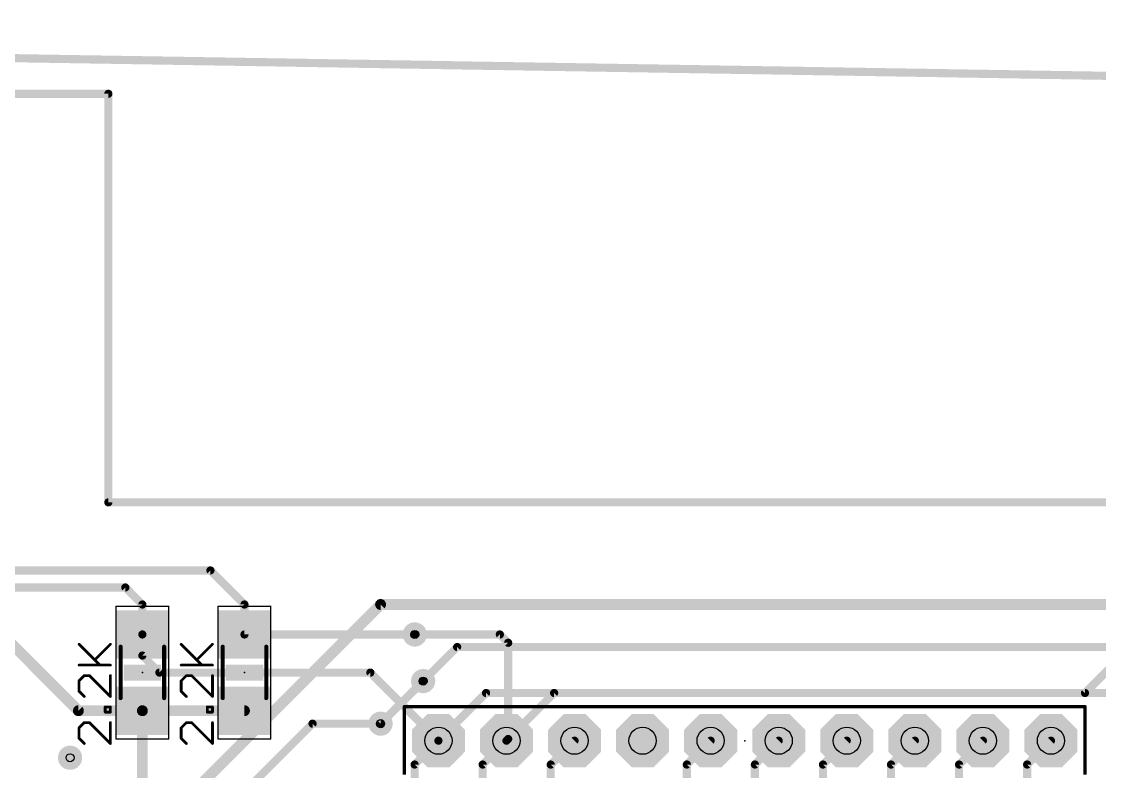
# Model space of a CAD drawing. Extents: x -1 to 156, y 2 to 108.
# Drawn here: x 74.23 to 114.46, y 80.13 to 108.1 of the extents above; entities that cross this region are included whole.
import ezdxf

# ---------------------------------------------------------------- set-up
doc = ezdxf.new("R2010")
doc.units = 0
for name, color, linetype in [('1', 22, 'CONTINUOUS'), ('16', 175, 'CONTINUOUS'), ('17', 82, 'CONTINUOUS'), ('18', 82, 'CONTINUOUS'), ('20', 7, 'CONTINUOUS'), ('21', 253, 'CONTINUOUS'), ('23', 7, 'CONTINUOUS'), ('27', 253, 'CONTINUOUS'), ('29', 253, 'CONTINUOUS'), ('30', 253, 'CONTINUOUS'), ('31', 253, 'CONTINUOUS'), ('35', 253, 'CONTINUOUS'), ('39', 22, 'CONTINUOUS'), ('44', 253, 'CONTINUOUS'), ('51', 253, 'CONTINUOUS')]:
    doc.layers.add(name, color=color, linetype=linetype)

# ---------------------------------------------------------------- blocks, each defined once
blk = doc.blocks.new('RECT')
blk.add_solid([(-0.5, -0.5), (0.5, -0.5), (-0.5, 0.5), (0.5, 0.5)])
blk = doc.blocks.new('OCTAGONP')
at = {"const_width": 0.5}
blk.add_lwpolyline([(-0.25, -0.1036), (-0.25, 0.1036), (-0.1036, 0.25), (0.1036, 0.25), (0.25, 0.1036), (0.25, -0.1036), (0.1036, -0.25), (-0.1036, -0.25), (-0.25, -0.1036), (-0.25, 0.1036)], dxfattribs=at)
blk = doc.blocks.new('ROUNDV')
at = {"const_width": 0.5}
blk.add_lwpolyline([(0, -0.25, 1), (0, 0.25, 1), (0, -0.25)], format="xyb", dxfattribs=at)

msp = doc.modelspace()

# ---------------------------------------------------------------- linework, layer by layer
at = {"layer": '1'}
for points, const_width in [([(-1.27, 107.95), (156.21, 105.41)], 0.3048), ([(71.12, 87.63), (81.28, 87.63)], 0.3048), ([(81.28, 87.63), (82.55, 86.36)], 0.3048), ([(69.215, 86.995), (78.105, 86.995)], 0.3048), ([(78.105, 86.995), (78.74, 86.36)], 0.3048), ([(76.352, 82.398), (72.39, 86.36)], 0.4064), ([(78.74, 86.36), (78.74, 85.242)], 0.3048), ([(82.55, 86.36), (82.55, 85.242)], 0.3048), ([(78.74, 85.242), (78.74, 84.455)], 0.3048), ([(82.55, 85.242), (88.9068, 85.242)], 0.3048), ([(90.4875, 84.7725), (89.2175, 83.5025)], 0.3048), ([(134.62, 84.7725), (90.4875, 84.7725)], 0.3048), ([(78.74, 84.455), (79.375, 83.82)], 0.3048), ([(79.375, 83.82), (87.249, 83.82)], 0.3048), ([(87.249, 83.82), (89.789, 81.28)], 0.3048), ([(89.789, 81.28), (91.567, 83.058)], 0.3048), ([(91.567, 83.058), (126.111, 83.058)], 0.3048), ([(78.74, 82.398), (76.352, 82.398)], 0.4064), ([(78.74, 82.398), (82.55, 82.398)], 0.4064), ([(78.74, 82.398), (78.74, 77.47)], 0.4064), ([(85.09, 81.915), (80.3275, 77.1525)], 0.3048), ([(87.63, 81.915), (85.09, 81.915)], 0.3048), ([(89.789, 81.28), (88.9, 80.391)], 0.3048), ([(92.329, 81.28), (91.44, 80.391)], 0.3048), ([(94.869, 81.28), (93.98, 80.391)], 0.3048), ([(99.06, 80.391), (99.949, 81.28)], 0.3048), ([(101.6, 80.391), (102.489, 81.28)], 0.3048), ([(104.14, 80.391), (105.029, 81.28)], 0.3048), ([(106.68, 80.391), (107.569, 81.28)], 0.3048), ([(109.22, 80.391), (110.109, 81.28)], 0.3048), ([(111.76, 80.391), (112.649, 81.28)], 0.3048), ([(88.9, 80.391), (88.9, 78.74)], 0.3048), ([(91.44, 80.391), (91.44, 78.74)], 0.3048), ([(93.98, 80.391), (93.98, 78.74)], 0.3048), ([(99.06, 78.74), (99.06, 80.391)], 0.3048), ([(101.6, 78.74), (101.6, 80.391)], 0.3048), ([(104.14, 78.74), (104.14, 80.391)], 0.3048), ([(106.68, 78.74), (106.68, 80.391)], 0.3048), ([(109.22, 78.74), (109.22, 80.391)], 0.3048), ([(111.76, 78.74), (111.76, 80.391)], 0.3048)]:
    msp.add_lwpolyline(points, dxfattribs=dict(at, const_width=const_width))
for points, const_width in [([(81.3339, 87.6839, 1), (81.2261, 87.5761)], 0.1524), ([(81.28, 87.5538, 1), (81.28, 87.7062)], 0.1524), ([(78.1589, 87.0489, 1), (78.0511, 86.9411)], 0.1524), ([(78.105, 86.9188, 1), (78.105, 87.0712)], 0.1524), ([(78.8162, 86.36, 1), (78.6638, 86.36)], 0.1524), ([(78.6861, 86.3061, 1), (78.7939, 86.4139)], 0.1524), ([(82.6262, 86.36, 1), (82.4738, 86.36)], 0.1524), ([(82.4961, 86.3061, 1), (82.6039, 86.4139)], 0.1524), ([(78.8162, 85.242, 1), (78.6638, 85.242)], 0.1524), ([(78.6638, 85.242, 1), (78.8162, 85.242)], 0.1524), ([(82.55, 85.3182, 1), (82.55, 85.1658)], 0.1524), ([(82.4738, 85.242, 1), (82.6262, 85.242)], 0.1524), ([(88.9068, 85.1658, 1), (88.9068, 85.3182)], 0.1524), ([(90.4875, 84.8487, 1), (90.4875, 84.6963)], 0.1524), ([(90.5414, 84.7186, 1), (90.4336, 84.8264)], 0.1524), ([(78.7939, 84.5089, 1), (78.6861, 84.4011)], 0.1524), ([(78.6638, 84.455, 1), (78.8162, 84.455)], 0.1524), ([(79.375, 83.8962, 1), (79.375, 83.7438)], 0.1524), ([(79.3211, 83.7661, 1), (79.4289, 83.8739)], 0.1524), ([(87.3029, 83.8739, 1), (87.1951, 83.7661)], 0.1524), ([(87.249, 83.7438, 1), (87.249, 83.8962)], 0.1524), ([(89.1636, 83.5564, 1), (89.2714, 83.4486)], 0.1524), ([(91.567, 83.1342, 1), (91.567, 82.9818)], 0.1524), ([(91.6209, 83.0041, 1), (91.5131, 83.1119)], 0.1524), ([(76.352, 82.4996, 1), (76.352, 82.2964)], 0.2032), ([(76.2802, 82.3262, 1), (76.4238, 82.4698)], 0.2032), ([(78.74, 82.4996, 1), (78.74, 82.2964)], 0.2032), ([(78.8416, 82.398, 1), (78.6384, 82.398)], 0.2032), ([(78.74, 82.2964, 1), (78.74, 82.4996)], 0.2032), ([(82.55, 82.2964, 1), (82.55, 82.4996)], 0.2032), ([(85.09, 81.9912, 1), (85.09, 81.8388)], 0.1524), ([(85.1439, 81.8611, 1), (85.0361, 81.9689)], 0.1524), ([(87.63, 81.8388, 1), (87.63, 81.9912)], 0.1524), ([(89.7351, 81.3339, 1), (89.8429, 81.2261)], 0.1524), ([(89.8429, 81.2261, 1), (89.7351, 81.3339)], 0.1524), ([(89.7351, 81.2261, 1), (89.8429, 81.3339)], 0.1524), ([(92.3829, 81.2261, 1), (92.2751, 81.3339)], 0.1524), ([(94.9229, 81.2261, 1), (94.8151, 81.3339)], 0.1524), ([(100.0029, 81.2261, 1), (99.8951, 81.3339)], 0.1524), ([(102.5429, 81.2261, 1), (102.4351, 81.3339)], 0.1524), ([(105.0829, 81.2261, 1), (104.9751, 81.3339)], 0.1524), ([(107.6229, 81.2261, 1), (107.5151, 81.3339)], 0.1524), ([(110.1629, 81.2261, 1), (110.0551, 81.3339)], 0.1524), ([(112.7029, 81.2261, 1), (112.5951, 81.3339)], 0.1524), ([(88.9762, 80.391, 1), (88.8238, 80.391)], 0.1524), ([(88.8461, 80.4449, 1), (88.9539, 80.3371)], 0.1524), ([(91.5162, 80.391, 1), (91.3638, 80.391)], 0.1524), ([(91.3861, 80.4449, 1), (91.4939, 80.3371)], 0.1524), ([(94.0562, 80.391, 1), (93.9038, 80.391)], 0.1524), ([(93.9261, 80.4449, 1), (94.0339, 80.3371)], 0.1524), ([(99.1362, 80.391, 1), (98.9838, 80.391)], 0.1524), ([(99.0061, 80.4449, 1), (99.1139, 80.3371)], 0.1524), ([(101.6762, 80.391, 1), (101.5238, 80.391)], 0.1524), ([(101.5461, 80.4449, 1), (101.6539, 80.3371)], 0.1524), ([(104.2162, 80.391, 1), (104.0638, 80.391)], 0.1524), ([(104.0861, 80.4449, 1), (104.1939, 80.3371)], 0.1524), ([(106.7562, 80.391, 1), (106.6038, 80.391)], 0.1524), ([(106.6261, 80.4449, 1), (106.7339, 80.3371)], 0.1524), ([(109.2962, 80.391, 1), (109.1438, 80.391)], 0.1524), ([(109.1661, 80.4449, 1), (109.2739, 80.3371)], 0.1524), ([(111.8362, 80.391, 1), (111.6838, 80.391)], 0.1524), ([(111.7061, 80.4449, 1), (111.8139, 80.3371)], 0.1524)]:
    msp.add_lwpolyline(points, format="xyb", dxfattribs=dict(at, const_width=const_width))
at = {"layer": '16'}
for points, const_width in [([(35.56, 105.41), (77.47, 105.41)], 0.3048), ([(77.47, 105.41), (77.47, 90.17)], 0.3048), ([(77.47, 90.17), (142.24, 90.17)], 0.3048), ([(87.63, 86.36), (78.74, 77.47)], 0.4064), ([(135.89, 86.36), (87.63, 86.36)], 0.4064), ([(92.0817, 85.242), (88.9068, 85.242)], 0.3048), ([(92.3925, 84.9313), (92.0817, 85.242)], 0.3048), ([(92.3925, 81.3435), (92.3925, 84.9313)], 0.3048), ([(115.316, 84.455), (113.919, 83.058)], 0.3048), ([(89.2175, 83.5025), (87.63, 81.915)], 0.3048), ([(92.329, 81.28), (94.107, 83.058)], 0.3048), ([(94.107, 83.058), (113.919, 83.058)], 0.3048), ([(92.329, 81.28), (92.3925, 81.3435)], 0.3048)]:
    msp.add_lwpolyline(points, dxfattribs=dict(at, const_width=const_width))
for points, const_width in [([(77.5462, 105.41, 1), (77.3938, 105.41)], 0.1524), ([(77.47, 105.3338, 1), (77.47, 105.4862)], 0.1524), ([(77.47, 90.2462, 1), (77.47, 90.0938)], 0.1524), ([(77.3938, 90.17, 1), (77.5462, 90.17)], 0.1524), ([(87.63, 86.4616, 1), (87.63, 86.2584)], 0.2032), ([(87.7018, 86.2882, 1), (87.5582, 86.4318)], 0.2032), ([(88.9068, 85.3182, 1), (88.9068, 85.1658)], 0.1524), ([(92.1356, 85.2959, 1), (92.0279, 85.1881)], 0.1524), ([(92.0817, 85.1658, 1), (92.0817, 85.3182)], 0.1524), ([(92.4687, 84.9313, 1), (92.3163, 84.9313)], 0.1524), ([(92.3386, 84.8774, 1), (92.4464, 84.9851)], 0.1524), ([(89.2714, 83.4486, 1), (89.1636, 83.5564)], 0.1524), ([(94.107, 83.1342, 1), (94.107, 82.9818)], 0.1524), ([(94.1609, 83.0041, 1), (94.0531, 83.1119)], 0.1524), ([(113.8651, 83.1119, 1), (113.9729, 83.0041)], 0.1524), ([(113.919, 82.9818, 1), (113.919, 83.1342)], 0.1524), ([(87.5761, 81.9689, 1), (87.6839, 81.8611)], 0.1524), ([(92.2751, 81.3339, 1), (92.3829, 81.2261)], 0.1524), ([(92.2751, 81.3339, 1), (92.3829, 81.2261)], 0.1524), ([(92.3163, 81.3435, 1), (92.4687, 81.3435)], 0.1524), ([(92.4464, 81.2896, 1), (92.3386, 81.3974)], 0.1524)]:
    msp.add_lwpolyline(points, format="xyb", dxfattribs=dict(at, const_width=const_width))
at = {"layer": '20', "const_width": 0.3048}
for points in [[(77.47, 105.41), (35.56, 105.41)], [(77.47, 105.41), (77.47, 90.17)], [(142.24, 90.17), (77.47, 90.17)]]:
    msp.add_lwpolyline(points, dxfattribs=at)
at = {"layer": '20', "const_width": 0.1524}
for points in [[(77.5462, 105.41, 1), (77.3938, 105.41)], [(77.47, 105.3338, 1), (77.47, 105.4862)], [(77.47, 90.2462, 1), (77.47, 90.0938)], [(77.3938, 90.17, 1), (77.5462, 90.17)]]:
    msp.add_lwpolyline(points, format="xyb", dxfattribs=at)
at = {"layer": '21', "const_width": 0.127}
for points in [[(88.519, 80.01), (88.519, 82.55)], [(88.519, 82.55), (113.919, 82.55)], [(113.919, 82.55), (113.919, 80.01)]]:
    msp.add_lwpolyline(points, dxfattribs=at)
at = {"layer": '21', "const_width": 0.0635}
for points in [[(88.519, 82.5817, 1), (88.519, 82.5182)], [(88.5508, 82.55, 1), (88.4873, 82.55)], [(113.9508, 82.55, 1), (113.8873, 82.55)], [(113.919, 82.5182, 1), (113.919, 82.5817)]]:
    msp.add_lwpolyline(points, format="xyb", dxfattribs=at)
at = {"layer": '23'}
for p in [(78.74, 83.82), (82.55, 83.82), (101.219, 81.28)]:
    msp.add_point(p, dxfattribs=at)
at = {"layer": '27', "const_width": 0.0508}
for points in [[(76.3948, 84.896, 1), (76.3588, 84.86)], [(77.5642, 84.86, 1), (77.5282, 84.896)], [(80.2048, 84.896, 1), (80.1688, 84.86)], [(81.3742, 84.86, 1), (81.3382, 84.896)], [(76.3768, 84.1238, 1), (76.3768, 84.073)], [(76.9435, 84.3113, 1), (76.9795, 84.2753)], [(77.1384, 84.0804, 1), (77.1744, 84.1164)], [(77.5462, 84.073, 1), (77.5462, 84.1238)], [(80.1868, 84.1238, 1), (80.1868, 84.073)], [(80.7535, 84.3113, 1), (80.7895, 84.2753)], [(80.9484, 84.0804, 1), (80.9844, 84.1164)], [(81.3562, 84.073, 1), (81.3562, 84.1238)], [(76.5717, 83.734, 1), (76.5717, 83.6832)], [(76.5897, 83.6906, 1), (76.5537, 83.7266)], [(76.7846, 83.7266, 1), (76.7486, 83.6906)], [(76.7666, 83.6832, 1), (76.7666, 83.734)], [(77.5716, 83.7086, 1), (77.5208, 83.7086)], [(80.3817, 83.734, 1), (80.3817, 83.6832)], [(80.3997, 83.6906, 1), (80.3637, 83.7266)], [(80.5946, 83.7266, 1), (80.5586, 83.6906)], [(80.5766, 83.6832, 1), (80.5766, 83.734)], [(81.3816, 83.7086, 1), (81.3308, 83.7086)], [(76.3588, 83.5317, 1), (76.3948, 83.4957)], [(76.4022, 83.5137, 1), (76.3514, 83.5137)], [(80.1688, 83.5317, 1), (80.2048, 83.4957)], [(80.2122, 83.5137, 1), (80.1614, 83.5137)], [(76.3948, 83.1419, 1), (76.3588, 83.1059)], [(76.3514, 83.1239, 1), (76.4022, 83.1239)], [(76.5537, 82.911, 1), (76.5897, 82.947)], [(77.5208, 82.929, 1), (77.5716, 82.929)], [(77.5282, 82.911, 1), (77.5642, 82.947)], [(80.2048, 83.1419, 1), (80.1688, 83.1059)], [(80.1614, 83.1239, 1), (80.2122, 83.1239)], [(80.3637, 82.911, 1), (80.3997, 82.947)], [(81.3308, 82.929, 1), (81.3816, 82.929)], [(81.3382, 82.911, 1), (81.3742, 82.947)], [(77.3767, 82.5392, 1), (77.3259, 82.5392)], [(77.3513, 82.5646, 1), (77.3513, 82.5138)], [(77.5716, 82.5392, 1), (77.5208, 82.5392)], [(77.5462, 82.5138, 1), (77.5462, 82.5646)], [(81.1867, 82.5392, 1), (81.1359, 82.5392)], [(81.1613, 82.5646, 1), (81.1613, 82.5138)], [(81.3816, 82.5392, 1), (81.3308, 82.5392)], [(81.3562, 82.5138, 1), (81.3562, 82.5646)], [(77.3513, 82.3697, 1), (77.3513, 82.3189)], [(77.3259, 82.3443, 1), (77.3767, 82.3443)], [(77.5208, 82.3443, 1), (77.5716, 82.3443)], [(77.5462, 82.3189, 1), (77.5462, 82.3697)], [(81.1613, 82.3697, 1), (81.1613, 82.3189)], [(81.1359, 82.3443, 1), (81.1867, 82.3443)], [(81.3308, 82.3443, 1), (81.3816, 82.3443)], [(81.3562, 82.3189, 1), (81.3562, 82.3697)], [(76.3588, 81.7776, 1), (76.3948, 81.7416)], [(76.4022, 81.7596, 1), (76.3514, 81.7596)], [(76.5717, 81.9799, 1), (76.5717, 81.9291)], [(76.5897, 81.9365, 1), (76.5537, 81.9725)], [(76.7846, 81.9725, 1), (76.7486, 81.9365)], [(76.7666, 81.9291, 1), (76.7666, 81.9799)], [(77.5716, 81.9545, 1), (77.5208, 81.9545)], [(80.1688, 81.7776, 1), (80.2048, 81.7416)], [(80.2122, 81.7596, 1), (80.1614, 81.7596)], [(80.3817, 81.9799, 1), (80.3817, 81.9291)], [(80.3997, 81.9365, 1), (80.3637, 81.9725)], [(80.5946, 81.9725, 1), (80.5586, 81.9365)], [(80.5766, 81.9291, 1), (80.5766, 81.9799)], [(81.3816, 81.9545, 1), (81.3308, 81.9545)], [(76.3948, 81.3878, 1), (76.3588, 81.3518)], [(76.3514, 81.3698, 1), (76.4022, 81.3698)], [(80.2048, 81.3878, 1), (80.1688, 81.3518)], [(80.1614, 81.3698, 1), (80.2122, 81.3698)], [(76.5537, 81.1569, 1), (76.5897, 81.1929)], [(77.5208, 81.1749, 1), (77.5716, 81.1749)], [(77.5282, 81.1569, 1), (77.5642, 81.1929)], [(80.3637, 81.1569, 1), (80.3997, 81.1929)], [(81.3308, 81.1749, 1), (81.3816, 81.1749)], [(81.3382, 81.1569, 1), (81.3742, 81.1929)]]:
    msp.add_lwpolyline(points, format="xyb", dxfattribs=at)
at = {"layer": '27', "const_width": 0.1016}
for points in [[(77.1564, 84.0984), (76.3768, 84.878)], [(76.9615, 84.2933), (77.5462, 84.878)], [(80.9664, 84.0984), (80.1868, 84.878)], [(80.7715, 84.2933), (81.3562, 84.878)], [(76.3768, 84.0984), (77.5462, 84.0984)], [(80.1868, 84.0984), (81.3562, 84.0984)], [(76.5717, 83.7086), (76.3768, 83.5137)], [(76.7666, 83.7086), (76.5717, 83.7086)], [(77.5462, 82.929), (76.7666, 83.7086)], [(77.5462, 83.7086), (77.5462, 82.929)], [(80.3817, 83.7086), (80.1868, 83.5137)], [(80.5766, 83.7086), (80.3817, 83.7086)], [(81.3562, 82.929), (80.5766, 83.7086)], [(81.3562, 83.7086), (81.3562, 82.929)], [(76.3768, 83.5137), (76.3768, 83.1239)], [(80.1868, 83.5137), (80.1868, 83.1239)], [(76.3768, 83.1239), (76.5717, 82.929)], [(80.1868, 83.1239), (80.3817, 82.929)], [(77.3513, 82.3443), (77.3513, 82.5392)], [(77.3513, 82.5392), (77.5462, 82.5392)], [(77.5462, 82.5392), (77.5462, 82.3443)], [(81.1613, 82.3443), (81.1613, 82.5392)], [(81.1613, 82.5392), (81.3562, 82.5392)], [(81.3562, 82.5392), (81.3562, 82.3443)], [(77.5462, 82.3443), (77.3513, 82.3443)], [(81.3562, 82.3443), (81.1613, 82.3443)], [(76.5717, 81.9545), (76.3768, 81.7596)], [(76.3768, 81.7596), (76.3768, 81.3698)], [(76.7666, 81.9545), (76.5717, 81.9545)], [(77.5462, 81.1749), (76.7666, 81.9545)], [(77.5462, 81.9545), (77.5462, 81.1749)], [(80.3817, 81.9545), (80.1868, 81.7596)], [(80.1868, 81.7596), (80.1868, 81.3698)], [(80.5766, 81.9545), (80.3817, 81.9545)], [(81.3562, 81.1749), (80.5766, 81.9545)], [(81.3562, 81.9545), (81.3562, 81.1749)], [(76.3768, 81.3698), (76.5717, 81.1749)], [(80.1868, 81.3698), (80.3817, 81.1749)]]:
    msp.add_lwpolyline(points, dxfattribs=at)
at = {"layer": '39', "const_width": 0.0508}
for points in [[(77.757, 81.347), (77.757, 86.293)], [(77.757, 86.293), (79.723, 86.293)], [(79.723, 86.293), (79.723, 81.347)], [(81.567, 81.347), (81.567, 86.293)], [(81.567, 86.293), (83.533, 86.293)], [(83.533, 86.293), (83.533, 81.347)], [(79.723, 81.347), (77.757, 81.347)], [(83.533, 81.347), (81.567, 81.347)]]:
    msp.add_lwpolyline(points, dxfattribs=at)
at = {"layer": '39', "const_width": 0.0254}
for points in [[(77.7697, 86.293, 1), (77.7443, 86.293)], [(77.757, 86.3057, 1), (77.757, 86.2803)], [(79.7357, 86.293, 1), (79.7103, 86.293)], [(79.723, 86.2803, 1), (79.723, 86.3057)], [(81.5797, 86.293, 1), (81.5543, 86.293)], [(81.567, 86.3057, 1), (81.567, 86.2803)], [(83.5457, 86.293, 1), (83.5203, 86.293)], [(83.533, 86.2803, 1), (83.533, 86.3057)], [(77.757, 81.3597, 1), (77.757, 81.3343)], [(77.7443, 81.347, 1), (77.7697, 81.347)], [(79.7103, 81.347, 1), (79.7357, 81.347)], [(79.723, 81.3343, 1), (79.723, 81.3597)], [(81.567, 81.3597, 1), (81.567, 81.3343)], [(81.5543, 81.347, 1), (81.5797, 81.347)], [(83.5203, 81.347, 1), (83.5457, 81.347)], [(83.533, 81.3343, 1), (83.533, 81.3597)]]:
    msp.add_lwpolyline(points, format="xyb", dxfattribs=at)
at = {"layer": '44'}
for centre, radius in [((88.9068, 85.242), 0.15), ((89.2175, 83.5025), 0.15), ((87.63, 81.915), 0.15), ((89.789, 81.28), 0.508), ((92.329, 81.28), 0.508), ((94.869, 81.28), 0.508), ((97.409, 81.28), 0.508), ((99.949, 81.28), 0.508), ((102.489, 81.28), 0.508), ((105.029, 81.28), 0.508), ((107.569, 81.28), 0.508), ((110.109, 81.28), 0.508), ((112.649, 81.28), 0.508), ((76.0413, 80.645), 0.15)]:
    msp.add_circle(centre, radius, dxfattribs=at)
at = {"layer": '51', "const_width": 0.1524}
for points in [[(77.9272, 82.8675), (77.9272, 84.7852)], [(79.5528, 82.8675), (79.5528, 84.7852)], [(81.7372, 82.8675), (81.7372, 84.7852)], [(83.3628, 82.8675), (83.3628, 84.7852)]]:
    msp.add_lwpolyline(points, dxfattribs=at)
at = {"layer": '51', "const_width": 0.0762}
for points in [[(77.9653, 84.7852, 1), (77.8891, 84.7852)], [(79.5909, 84.7852, 1), (79.5147, 84.7852)], [(81.7753, 84.7852, 1), (81.6991, 84.7852)], [(83.4009, 84.7852, 1), (83.3247, 84.7852)], [(77.8891, 82.8675, 1), (77.9653, 82.8675)], [(79.5147, 82.8675, 1), (79.5909, 82.8675)], [(81.6991, 82.8675, 1), (81.7753, 82.8675)], [(83.3247, 82.8675, 1), (83.4009, 82.8675)]]:
    msp.add_lwpolyline(points, format="xyb", dxfattribs=at)

# ---------------------------------------------------------------- block references
at = {"layer": '1', "xscale": 1.6, "yscale": 1.803, "rotation": 270}
for p in [(78.74, 85.242), (82.55, 85.242), (78.74, 82.398), (82.55, 82.398)]:
    msp.add_blockref('RECT', p, dxfattribs=at)
at = {"layer": '17', "xscale": 1.778, "yscale": 1.778, "rotation": 270}
for p in [(89.789, 81.28), (89.789, 81.28), (92.329, 81.28), (92.329, 81.28), (94.869, 81.28), (94.869, 81.28), (97.409, 81.28), (97.409, 81.28), (99.949, 81.28), (99.949, 81.28), (102.489, 81.28), (102.489, 81.28), (105.029, 81.28), (105.029, 81.28), (107.569, 81.28), (107.569, 81.28), (110.109, 81.28), (110.109, 81.28), (112.649, 81.28), (112.649, 81.28)]:
    msp.add_blockref('OCTAGONP', p, dxfattribs=at)
at = {"layer": '18', "xscale": 0.7, "yscale": 0.7}
for p in [(88.9068, 85.242), (88.9068, 85.242), (89.2175, 83.5025), (89.2175, 83.5025), (87.63, 81.915), (87.63, 81.915), (76.0413, 80.645), (76.0413, 80.645)]:
    msp.add_blockref('ROUNDV', p, dxfattribs=at)
at = {"layer": '29', "rotation": 270}
for name, p, xscale, yscale in [('RECT', (78.74, 85.242), 1.8032, 2.0062), ('RECT', (82.55, 85.242), 1.8032, 2.0062), ('RECT', (78.74, 82.398), 1.8032, 2.0062), ('RECT', (82.55, 82.398), 1.8032, 2.0062), ('OCTAGONP', (89.789, 81.28), 1.9812, 1.9812), ('OCTAGONP', (92.329, 81.28), 1.9812, 1.9812), ('OCTAGONP', (94.869, 81.28), 1.9812, 1.9812), ('OCTAGONP', (97.409, 81.28), 1.9812, 1.9812), ('OCTAGONP', (99.949, 81.28), 1.9812, 1.9812), ('OCTAGONP', (102.489, 81.28), 1.9812, 1.9812), ('OCTAGONP', (105.029, 81.28), 1.9812, 1.9812), ('OCTAGONP', (107.569, 81.28), 1.9812, 1.9812), ('OCTAGONP', (110.109, 81.28), 1.9812, 1.9812), ('OCTAGONP', (112.649, 81.28), 1.9812, 1.9812)]:
    msp.add_blockref(name, p, dxfattribs=dict(at, xscale=xscale, yscale=yscale))
at = {"layer": '29', "xscale": 0.9032, "yscale": 0.9032}
for p in [(88.9068, 85.242), (89.2175, 83.5025), (87.63, 81.915), (76.0413, 80.645)]:
    msp.add_blockref('ROUNDV', p, dxfattribs=at)
at = {"layer": '30', "xscale": 0.9032, "yscale": 0.9032}
for p in [(88.9068, 85.242), (89.2175, 83.5025), (87.63, 81.915), (76.0413, 80.645)]:
    msp.add_blockref('ROUNDV', p, dxfattribs=at)
at = {"layer": '30', "xscale": 1.9812, "yscale": 1.9812, "rotation": 270}
for p in [(89.789, 81.28), (92.329, 81.28), (94.869, 81.28), (97.409, 81.28), (99.949, 81.28), (102.489, 81.28), (105.029, 81.28), (107.569, 81.28), (110.109, 81.28), (112.649, 81.28)]:
    msp.add_blockref('OCTAGONP', p, dxfattribs=at)
at = {"layer": '31', "xscale": 1.5238, "yscale": 1.7268, "rotation": 270}
for p in [(78.74, 85.242), (82.55, 85.242), (78.74, 82.398), (82.55, 82.398)]:
    msp.add_blockref('RECT', p, dxfattribs=at)
at = {"layer": '35', "xscale": 0.6, "yscale": 1.4, "rotation": 270}
for p in [(78.74, 83.82), (82.55, 83.82)]:
    msp.add_blockref('RECT', p, dxfattribs=at)
at = {"layer": '51'}
for p, xscale, yscale, rotation in [((78.74, 85.1408), 0.7366, 1.7526, 270), ((82.55, 85.1408), 0.7366, 1.7526, 270), ((78.74, 82.4992), 0.7366, 1.7526, 270), ((82.55, 82.4992), 0.7366, 1.7526, 270), ((89.789, 81.28), 0.508, 0.508, 180), ((92.329, 81.28), 0.508, 0.508, 180), ((94.869, 81.28), 0.508, 0.508, 180), ((97.409, 81.28), 0.508, 0.508, 180), ((99.949, 81.28), 0.508, 0.508, 180), ((102.489, 81.28), 0.508, 0.508, 180), ((105.029, 81.28), 0.508, 0.508, 180), ((107.569, 81.28), 0.508, 0.508, 180), ((110.109, 81.28), 0.508, 0.508, 180), ((112.649, 81.28), 0.508, 0.508, 180)]:
    msp.add_blockref('RECT', p, dxfattribs=dict(at, xscale=xscale, yscale=yscale, rotation=rotation))

doc.saveas('drawing.dxf')
